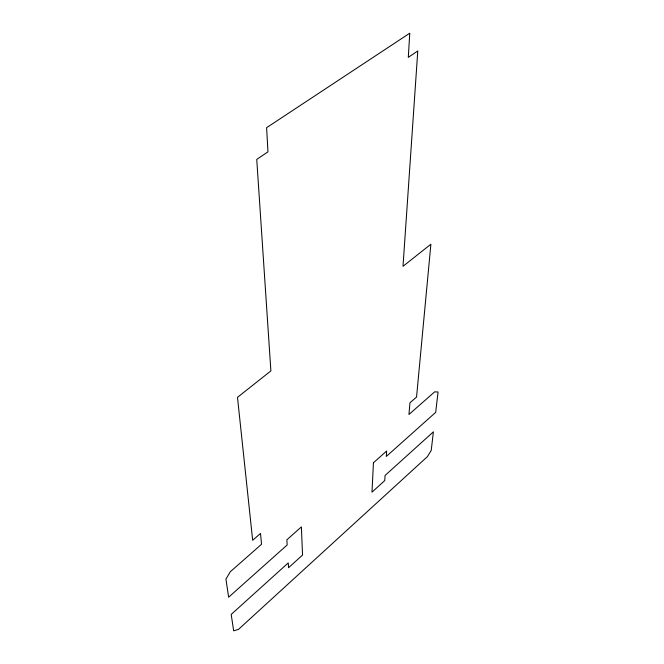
<?xml version="1.0" encoding="UTF-8"?>
<svg xmlns="http://www.w3.org/2000/svg" width="664" height="664" viewBox="0 0 664 664"><rect width="100%" height="100%" fill="white"/><g stroke="black" fill="none" stroke-linecap="round" stroke-linejoin="round"><path stroke-width="1" d="M373.434 462.766L371.989 492.157L384.746 480.595L385.078 475.466L433.401 431.824L431.218 450.449L427.334 456.707L238.426 629.447L233.653 630.8L231.205 614.424L288.259 562.906L288.549 567.737L302.535 555.062L301.39 526.884L286.856 539.815L287.172 544.961L228.64 597.218L225.934 579.116L230.25 571.795L261.533 544.264L260.504 533.441L252.669 540.297L237.488 397.346L270.887 370.902L256.744 159.401L267.966 151.84L266.596 127.687L409.771 33.2L408.294 57.353L417.781 50.962L403.007 266.297L430.886 244.227L416.552 397.055L409.962 402.807L408.949 414.494L434.679 391.843L438.066 391.992L435.684 412.361L386.299 456.45L386.647 451.005L373.434 462.766"/></g></svg>
